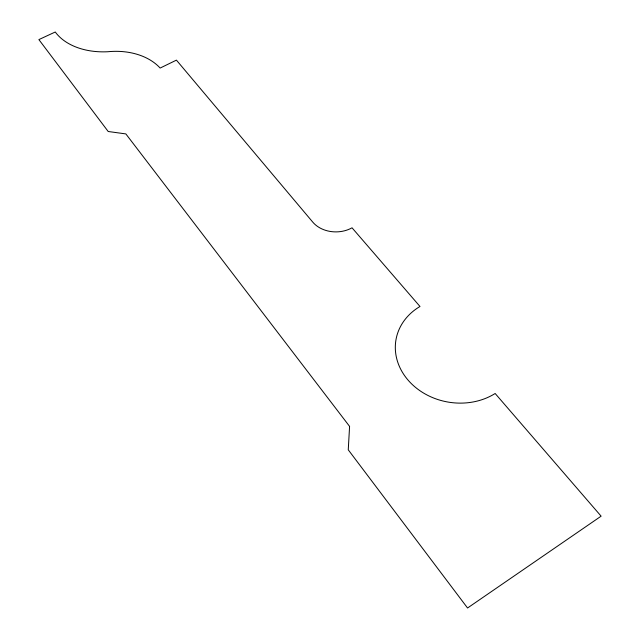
<?xml version="1.0" encoding="UTF-8"?>
<svg xmlns="http://www.w3.org/2000/svg" width="640" height="640" viewBox="0 0 640 640"><rect width="100%" height="100%" fill="white"/><g stroke="black" fill="none" stroke-linecap="round" stroke-linejoin="round"><path stroke-width="0.96" d="M349.584 426.392L348.256 449.816L467.552 608L601.12 516.168L495.152 393.496A61.832 52.408 10 0 1 408.12 380.176A61.832 52.408 10 0 1 419.992 306.48L352.04 227.816A28.016 22.272 -1.1 0 1 312.768 222.12L176.424 60.136L160.136 68.056A61.608 44.624 -11.4 0 0 107.888 51.736A62.72 42.912 -10 0 1 55.272 32L38.88 39.592L108.2 131.504L125.848 133.912L349.584 426.392"/></g></svg>
